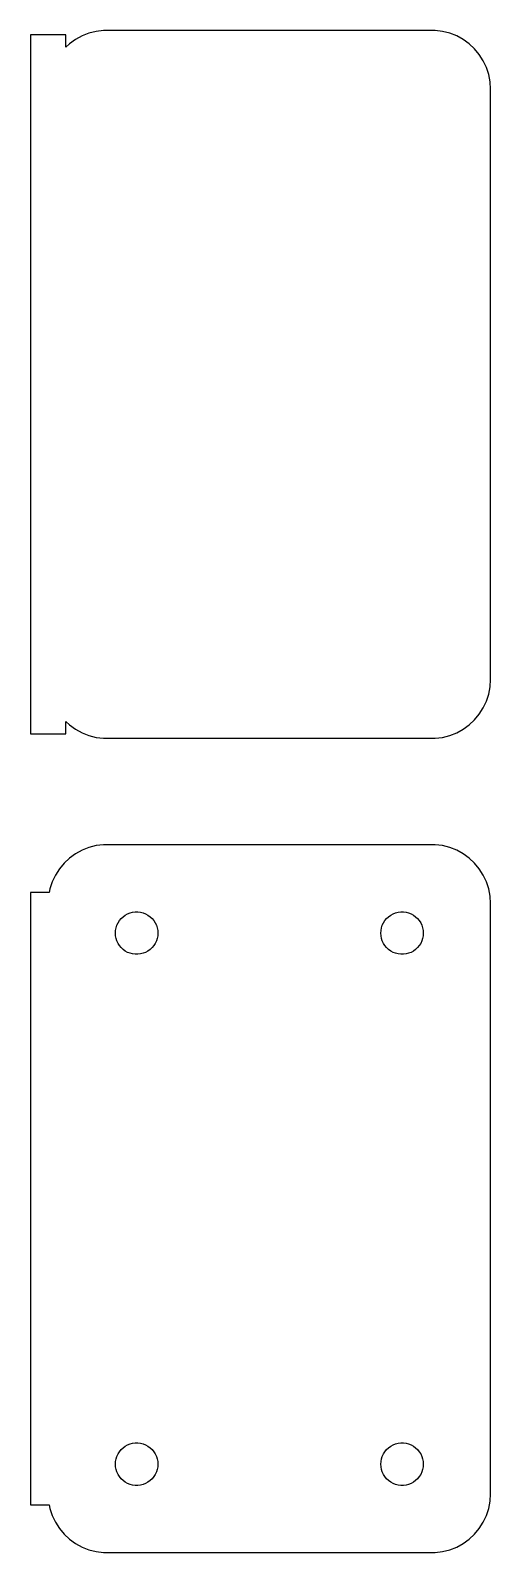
# Model space of a CAD drawing. Header units: metres. Extents: x -20 to 19, y 39 to 168.
import ezdxf

# ---------------------------------------------------------------- set-up
doc = ezdxf.new("R2010")
doc.units = ezdxf.units.M

msp = doc.modelspace()

# ---------------------------------------------------------------- linework, layer by layer
for p, q in [((-15.2951, 167.755), (-15.8789, 167.524)), ((-14.6869, 167.911), (-15.2951, 167.755)), ((-14.0639, 167.99), (-14.6869, 167.911)), ((14.0639, 167.99), (-14.0639, 167.99)), ((14.6869, 167.911), (14.0639, 167.99)), ((15.2951, 167.755), (14.6869, 167.911)), ((15.8789, 167.524), (15.2951, 167.755)), ((-17.25, 167.615), (-20.25, 167.615)), ((-20.25, 167.615), (-20.25, 108.385)), ((-17.25, 166.559), (-17.25, 167.615)), ((-16.9371, 166.853), (-17.25, 166.559)), ((-16.4291, 167.222), (-16.9371, 166.853)), ((-15.8789, 167.524), (-16.4291, 167.222)), ((16.4291, 167.222), (15.8789, 167.524)), ((16.9371, 166.853), (16.4291, 167.222)), ((17.3948, 166.423), (16.9371, 166.853)), ((17.7951, 165.939), (17.3948, 166.423)), ((18.1315, 165.409), (17.7951, 165.939)), ((18.3989, 164.841), (18.1315, 165.409)), ((18.5929, 164.243), (18.3989, 164.841)), ((18.7106, 163.627), (18.5929, 164.243)), ((18.75, 163), (18.7106, 163.627)), ((18.75, 113), (18.75, 163)), ((18.5929, 111.757), (18.7106, 112.373)), ((18.7106, 112.373), (18.75, 113)), ((18.1315, 110.591), (18.3989, 111.159)), ((18.3989, 111.159), (18.5929, 111.757)), ((17.3948, 109.577), (17.7951, 110.061)), ((17.7951, 110.061), (18.1315, 110.591)), ((-20.25, 108.385), (-17.25, 108.385)), ((-17.25, 108.385), (-17.25, 109.441)), ((-17.25, 109.441), (-16.9371, 109.147)), ((-16.9371, 109.147), (-16.4291, 108.778)), ((-16.4291, 108.778), (-15.8789, 108.476)), ((-15.8789, 108.476), (-15.2951, 108.245)), ((15.2951, 108.245), (15.8789, 108.476)), ((15.8789, 108.476), (16.4291, 108.778)), ((16.4291, 108.778), (16.9371, 109.147)), ((16.9371, 109.147), (17.3948, 109.577)), ((-15.2951, 108.245), (-14.6869, 108.089)), ((-14.6869, 108.089), (-14.0639, 108.01)), ((-14.0639, 108.01), (14.0639, 108.01)), ((14.0639, 108.01), (14.6869, 108.089)), ((14.6869, 108.089), (15.2951, 108.245)), ((-16.4291, 98.2216), (-16.9371, 97.8526)), ((-15.8789, 98.5241), (-16.4291, 98.2216)), ((-15.2951, 98.7553), (-15.8789, 98.5241)), ((-14.6869, 98.9114), (-15.2951, 98.7553)), ((-14.0639, 98.9901), (-14.6869, 98.9114)), ((14.0639, 98.9901), (-14.0639, 98.9901)), ((14.6869, 98.9114), (14.0639, 98.9901)), ((15.2951, 98.7553), (14.6869, 98.9114)), ((15.8789, 98.5241), (15.2951, 98.7553)), ((16.4291, 98.2216), (15.8789, 98.5241)), ((16.9371, 97.8526), (16.4291, 98.2216)), ((-17.7951, 96.9389), (-18.1315, 96.4088)), ((-17.3948, 97.4227), (-17.7951, 96.9389)), ((-16.9371, 97.8526), (-17.3948, 97.4227)), ((17.3948, 97.4227), (16.9371, 97.8526)), ((17.7951, 96.9389), (17.3948, 97.4227)), ((18.1315, 96.4088), (17.7951, 96.9389)), ((-18.3989, 95.8406), (-18.5929, 95.2434)), ((-18.1315, 96.4088), (-18.3989, 95.8406)), ((18.3989, 95.8406), (18.1315, 96.4088)), ((18.5929, 95.2434), (18.3989, 95.8406)), ((-18.65, 94.9442), (-20.25, 94.9442)), ((-20.25, 94.9442), (-20.25, 43.0558)), ((-18.5929, 95.2434), (-18.65, 94.9442)), ((18.7106, 94.6267), (18.5929, 95.2434)), ((18.75, 94), (18.7106, 94.6267)), ((-12.5621, 92.7322), (-12.3974, 92.8869)), ((-12.3974, 92.8869), (-12.2145, 93.0198)), ((-12.2145, 93.0198), (-12.0164, 93.1287)), ((-12.0164, 93.1287), (-11.8062, 93.2119)), ((-11.8062, 93.2119), (-11.5873, 93.2681)), ((-11.5873, 93.2681), (-11.363, 93.2964)), ((-11.363, 93.2964), (-11.137, 93.2964)), ((-11.137, 93.2964), (-10.9127, 93.2681)), ((-10.9127, 93.2681), (-10.6938, 93.2119)), ((-10.6938, 93.2119), (-10.4836, 93.1287)), ((-10.4836, 93.1287), (-10.2855, 93.0198)), ((-10.2855, 93.0198), (-10.1026, 92.8869)), ((-10.1026, 92.8869), (-9.93785, 92.7322)), ((9.93785, 92.7322), (10.1026, 92.8869)), ((10.1026, 92.8869), (10.2855, 93.0198)), ((10.2855, 93.0198), (10.4836, 93.1287)), ((10.4836, 93.1287), (10.6938, 93.2119)), ((10.6938, 93.2119), (10.9127, 93.2681)), ((10.9127, 93.2681), (11.137, 93.2964)), ((11.137, 93.2964), (11.363, 93.2964)), ((11.363, 93.2964), (11.5873, 93.2681)), ((11.5873, 93.2681), (11.8062, 93.2119)), ((11.8062, 93.2119), (12.0164, 93.1287)), ((12.0164, 93.1287), (12.2145, 93.0198)), ((12.2145, 93.0198), (12.3974, 92.8869)), ((12.3974, 92.8869), (12.5621, 92.7322)), ((18.75, 44), (18.75, 94)), ((-13.05, 91.5), (-13.0358, 91.7256)), ((-13.0358, 91.7256), (-12.9934, 91.9476)), ((-12.9934, 91.9476), (-12.9236, 92.1626)), ((-12.9236, 92.1626), (-12.8273, 92.3672)), ((-12.8273, 92.3672), (-12.7062, 92.558)), ((-12.7062, 92.558), (-12.5621, 92.7322)), ((-9.93785, 92.7322), (-9.79376, 92.558)), ((-9.79376, 92.558), (-9.67264, 92.3672)), ((-9.67264, 92.3672), (-9.5764, 92.1626)), ((-9.5764, 92.1626), (-9.50655, 91.9476)), ((-9.50655, 91.9476), (-9.46419, 91.7256)), ((-9.46419, 91.7256), (-9.45, 91.5)), ((9.45, 91.5), (9.46419, 91.7256)), ((9.46419, 91.7256), (9.50655, 91.9476)), ((9.50655, 91.9476), (9.5764, 92.1626)), ((9.5764, 92.1626), (9.67264, 92.3672)), ((9.67264, 92.3672), (9.79376, 92.558)), ((9.79376, 92.558), (9.93785, 92.7322)), ((12.5621, 92.7322), (12.7062, 92.558)), ((12.7062, 92.558), (12.8273, 92.3672)), ((12.8273, 92.3672), (12.9236, 92.1626)), ((12.9236, 92.1626), (12.9934, 91.9476)), ((12.9934, 91.9476), (13.0358, 91.7256)), ((13.0358, 91.7256), (13.05, 91.5)), ((-13.0358, 91.2744), (-13.05, 91.5)), ((-12.9934, 91.0524), (-13.0358, 91.2744)), ((-12.9236, 90.8374), (-12.9934, 91.0524)), ((-12.8273, 90.6328), (-12.9236, 90.8374)), ((-12.7062, 90.442), (-12.8273, 90.6328)), ((-12.5621, 90.2678), (-12.7062, 90.442)), ((-9.79376, 90.442), (-9.93785, 90.2678)), ((-9.67264, 90.6328), (-9.79376, 90.442)), ((-9.5764, 90.8374), (-9.67264, 90.6328)), ((-9.50655, 91.0524), (-9.5764, 90.8374)), ((-9.46419, 91.2744), (-9.50655, 91.0524)), ((-9.45, 91.5), (-9.46419, 91.2744)), ((9.46419, 91.2744), (9.45, 91.5)), ((9.50655, 91.0524), (9.46419, 91.2744)), ((9.5764, 90.8374), (9.50655, 91.0524)), ((9.67264, 90.6328), (9.5764, 90.8374)), ((9.79376, 90.442), (9.67264, 90.6328)), ((9.93785, 90.2678), (9.79376, 90.442)), ((12.7062, 90.442), (12.5621, 90.2678)), ((12.8273, 90.6328), (12.7062, 90.442)), ((12.9236, 90.8374), (12.8273, 90.6328)), ((12.9934, 91.0524), (12.9236, 90.8374)), ((13.0358, 91.2744), (12.9934, 91.0524)), ((13.05, 91.5), (13.0358, 91.2744)), ((-12.3974, 90.1131), (-12.5621, 90.2678)), ((-12.2145, 89.9802), (-12.3974, 90.1131)), ((-12.0164, 89.8713), (-12.2145, 89.9802)), ((-11.8062, 89.7881), (-12.0164, 89.8713)), ((-11.5873, 89.7319), (-11.8062, 89.7881)), ((-11.363, 89.7036), (-11.5873, 89.7319)), ((-11.137, 89.7036), (-11.363, 89.7036)), ((-10.9127, 89.7319), (-11.137, 89.7036)), ((-10.6938, 89.7881), (-10.9127, 89.7319)), ((-10.4836, 89.8713), (-10.6938, 89.7881)), ((-10.2855, 89.9802), (-10.4836, 89.8713)), ((-10.1026, 90.1131), (-10.2855, 89.9802)), ((-9.93785, 90.2678), (-10.1026, 90.1131)), ((10.1026, 90.1131), (9.93785, 90.2678)), ((10.2855, 89.9802), (10.1026, 90.1131)), ((10.4836, 89.8713), (10.2855, 89.9802)), ((10.6938, 89.7881), (10.4836, 89.8713)), ((10.9127, 89.7319), (10.6938, 89.7881)), ((11.137, 89.7036), (10.9127, 89.7319)), ((11.363, 89.7036), (11.137, 89.7036)), ((11.5873, 89.7319), (11.363, 89.7036)), ((11.8062, 89.7881), (11.5873, 89.7319)), ((12.0164, 89.8713), (11.8062, 89.7881)), ((12.2145, 89.9802), (12.0164, 89.8713)), ((12.3974, 90.1131), (12.2145, 89.9802)), ((12.5621, 90.2678), (12.3974, 90.1131)), ((-12.7062, 47.558), (-12.5621, 47.7322)), ((-12.5621, 47.7322), (-12.3974, 47.8869)), ((-12.3974, 47.8869), (-12.2145, 48.0198)), ((-12.2145, 48.0198), (-12.0164, 48.1287)), ((-12.0164, 48.1287), (-11.8062, 48.2119)), ((-11.8062, 48.2119), (-11.5873, 48.2681)), ((-11.5873, 48.2681), (-11.363, 48.2964)), ((-11.363, 48.2964), (-11.137, 48.2964)), ((-11.137, 48.2964), (-10.9127, 48.2681)), ((-10.9127, 48.2681), (-10.6938, 48.2119)), ((-10.6938, 48.2119), (-10.4836, 48.1287)), ((-10.4836, 48.1287), (-10.2855, 48.0198)), ((-10.2855, 48.0198), (-10.1026, 47.8869)), ((-10.1026, 47.8869), (-9.93785, 47.7322)), ((-9.93785, 47.7322), (-9.79376, 47.558)), ((9.79376, 47.558), (9.93785, 47.7322)), ((9.93785, 47.7322), (10.1026, 47.8869)), ((10.1026, 47.8869), (10.2855, 48.0198)), ((10.2855, 48.0198), (10.4836, 48.1287)), ((10.4836, 48.1287), (10.6938, 48.2119)), ((10.6938, 48.2119), (10.9127, 48.2681)), ((10.9127, 48.2681), (11.137, 48.2964)), ((11.137, 48.2964), (11.363, 48.2964)), ((11.363, 48.2964), (11.5873, 48.2681)), ((11.5873, 48.2681), (11.8062, 48.2119)), ((11.8062, 48.2119), (12.0164, 48.1287)), ((12.0164, 48.1287), (12.2145, 48.0198)), ((12.2145, 48.0198), (12.3974, 47.8869)), ((12.3974, 47.8869), (12.5621, 47.7322)), ((12.5621, 47.7322), (12.7062, 47.558)), ((-13.05, 46.5), (-13.0358, 46.7256)), ((-13.0358, 46.2744), (-13.05, 46.5)), ((-13.0358, 46.7256), (-12.9934, 46.9476)), ((-12.9934, 46.9476), (-12.9236, 47.1626)), ((-12.9236, 47.1626), (-12.8273, 47.3672)), ((-12.8273, 47.3672), (-12.7062, 47.558)), ((-9.79376, 47.558), (-9.67264, 47.3672)), ((-9.67264, 47.3672), (-9.5764, 47.1626)), ((-9.5764, 47.1626), (-9.50655, 46.9476)), ((-9.50655, 46.9476), (-9.46419, 46.7256)), ((-9.46419, 46.7256), (-9.45, 46.5)), ((-9.45, 46.5), (-9.46419, 46.2744)), ((9.45, 46.5), (9.46419, 46.7256)), ((9.46419, 46.2744), (9.45, 46.5)), ((9.46419, 46.7256), (9.50655, 46.9476)), ((9.50655, 46.9476), (9.5764, 47.1626)), ((9.5764, 47.1626), (9.67264, 47.3672)), ((9.67264, 47.3672), (9.79376, 47.558)), ((12.7062, 47.558), (12.8273, 47.3672)), ((12.8273, 47.3672), (12.9236, 47.1626)), ((12.9236, 47.1626), (12.9934, 46.9476)), ((12.9934, 46.9476), (13.0358, 46.7256)), ((13.0358, 46.7256), (13.05, 46.5)), ((13.05, 46.5), (13.0358, 46.2744)), ((-12.9934, 46.0524), (-13.0358, 46.2744)), ((-12.9236, 45.8374), (-12.9934, 46.0524)), ((-12.8273, 45.6328), (-12.9236, 45.8374)), ((-12.7062, 45.442), (-12.8273, 45.6328)), ((-12.5621, 45.2678), (-12.7062, 45.442)), ((-12.3974, 45.1131), (-12.5621, 45.2678)), ((-9.93785, 45.2678), (-10.1026, 45.1131)), ((-9.79376, 45.442), (-9.93785, 45.2678)), ((-9.67264, 45.6328), (-9.79376, 45.442)), ((-9.5764, 45.8374), (-9.67264, 45.6328)), ((-9.50655, 46.0524), (-9.5764, 45.8374)), ((-9.46419, 46.2744), (-9.50655, 46.0524)), ((9.50655, 46.0524), (9.46419, 46.2744)), ((9.5764, 45.8374), (9.50655, 46.0524)), ((9.67264, 45.6328), (9.5764, 45.8374)), ((9.79376, 45.442), (9.67264, 45.6328)), ((9.93785, 45.2678), (9.79376, 45.442)), ((10.1026, 45.1131), (9.93785, 45.2678)), ((12.5621, 45.2678), (12.3974, 45.1131)), ((12.7062, 45.442), (12.5621, 45.2678)), ((12.8273, 45.6328), (12.7062, 45.442)), ((12.9236, 45.8374), (12.8273, 45.6328)), ((12.9934, 46.0524), (12.9236, 45.8374)), ((13.0358, 46.2744), (12.9934, 46.0524)), ((-12.2145, 44.9802), (-12.3974, 45.1131)), ((-12.0164, 44.8713), (-12.2145, 44.9802)), ((-11.8062, 44.7881), (-12.0164, 44.8713)), ((-11.5873, 44.7319), (-11.8062, 44.7881)), ((-11.363, 44.7036), (-11.5873, 44.7319)), ((-11.137, 44.7036), (-11.363, 44.7036)), ((-10.9127, 44.7319), (-11.137, 44.7036)), ((-10.6938, 44.7881), (-10.9127, 44.7319)), ((-10.4836, 44.8713), (-10.6938, 44.7881)), ((-10.2855, 44.9802), (-10.4836, 44.8713)), ((-10.1026, 45.1131), (-10.2855, 44.9802)), ((10.2855, 44.9802), (10.1026, 45.1131)), ((10.4836, 44.8713), (10.2855, 44.9802)), ((10.6938, 44.7881), (10.4836, 44.8713)), ((10.9127, 44.7319), (10.6938, 44.7881)), ((11.137, 44.7036), (10.9127, 44.7319)), ((11.363, 44.7036), (11.137, 44.7036)), ((11.5873, 44.7319), (11.363, 44.7036)), ((11.8062, 44.7881), (11.5873, 44.7319)), ((12.0164, 44.8713), (11.8062, 44.7881)), ((12.2145, 44.9802), (12.0164, 44.8713)), ((12.3974, 45.1131), (12.2145, 44.9802)), ((18.7106, 43.3733), (18.75, 44)), ((-20.25, 43.0558), (-18.65, 43.0558)), ((-18.65, 43.0558), (-18.5929, 42.7566)), ((-18.5929, 42.7566), (-18.3989, 42.1594)), ((18.3989, 42.1594), (18.5929, 42.7566)), ((18.5929, 42.7566), (18.7106, 43.3733)), ((-18.3989, 42.1594), (-18.1315, 41.5912)), ((-18.1315, 41.5912), (-17.7951, 41.0611)), ((17.7951, 41.0611), (18.1315, 41.5912)), ((18.1315, 41.5912), (18.3989, 42.1594)), ((-17.7951, 41.0611), (-17.3948, 40.5773)), ((-17.3948, 40.5773), (-16.9371, 40.1474)), ((-16.9371, 40.1474), (-16.4291, 39.7784)), ((16.4291, 39.7784), (16.9371, 40.1474)), ((16.9371, 40.1474), (17.3948, 40.5773)), ((17.3948, 40.5773), (17.7951, 41.0611)), ((-16.4291, 39.7784), (-15.8789, 39.4759)), ((-15.8789, 39.4759), (-15.2951, 39.2447)), ((-15.2951, 39.2447), (-14.6869, 39.0886)), ((-14.6869, 39.0886), (-14.0639, 39.0099)), ((-14.0639, 39.0099), (14.0639, 39.0099)), ((14.0639, 39.0099), (14.6869, 39.0886)), ((14.6869, 39.0886), (15.2951, 39.2447)), ((15.2951, 39.2447), (15.8789, 39.4759)), ((15.8789, 39.4759), (16.4291, 39.7784))]:
    msp.add_line(p, q)

doc.saveas('drawing.dxf')
